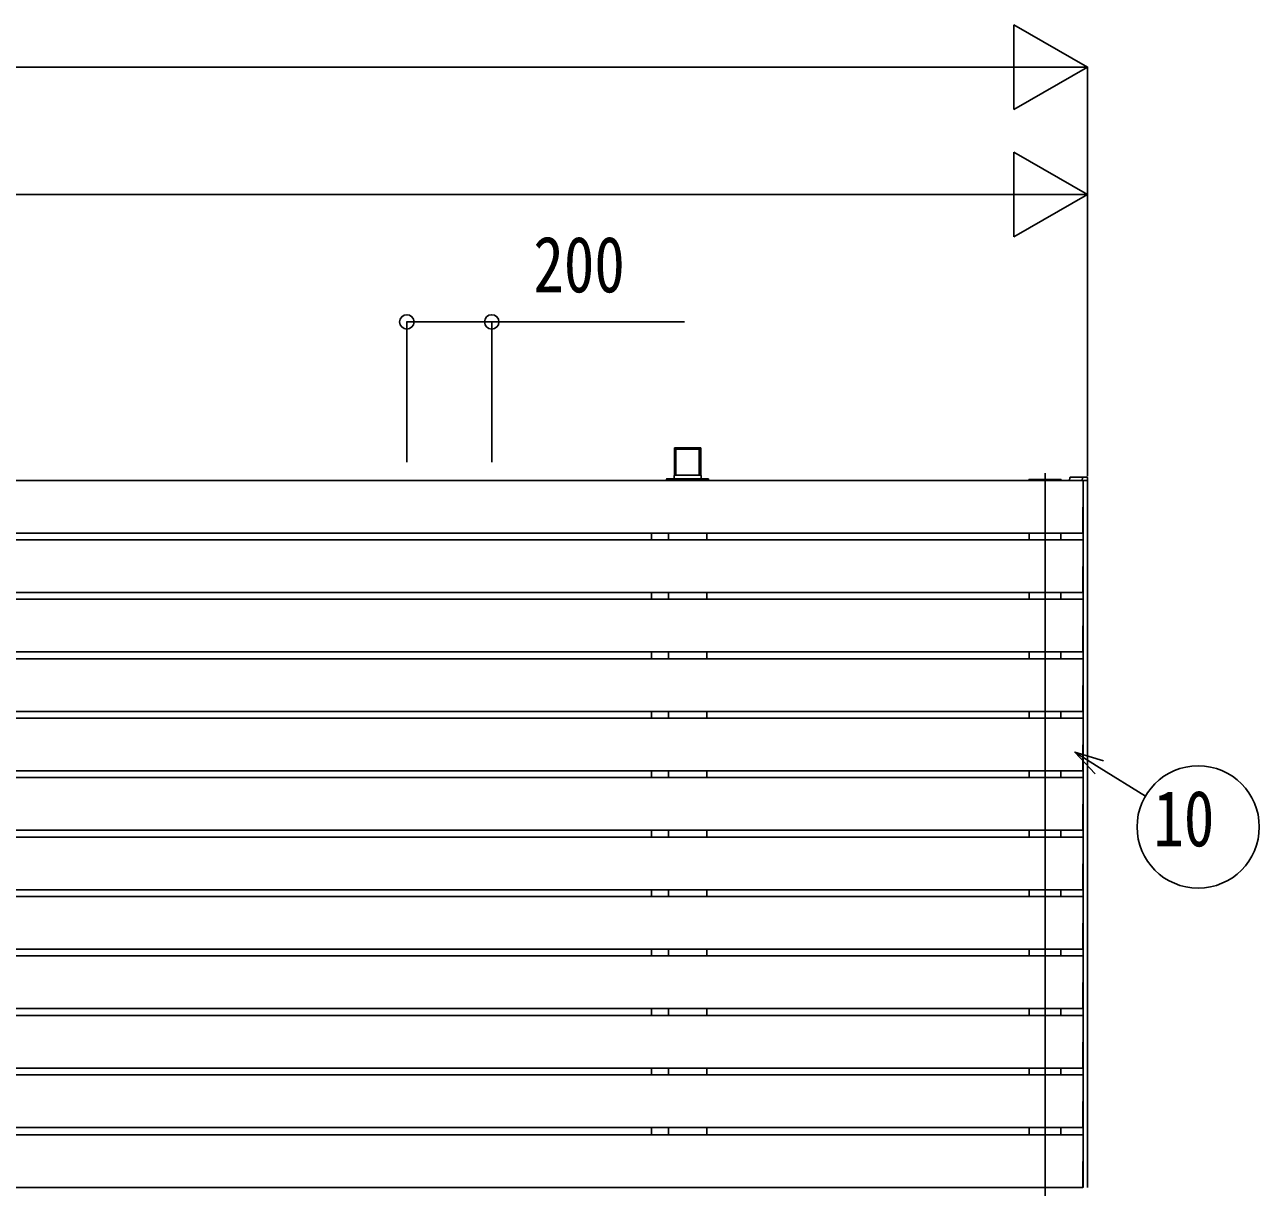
# Model space of a CAD drawing. Units: millimetres, scale not verified. Extents: x -16820 to 16820, y -11881 to 11886.
# Drawn here: x -6174 to -3265, y -3732 to -994 of the extents above; entities that cross this region are included whole.
import ezdxf
from ezdxf.enums import TextEntityAlignment as Align

# ---------------------------------------------------------------- set-up
doc = ezdxf.new("R2010")
doc.units = ezdxf.units.MM
doc.header["$LTSCALE"] = 40
for name, color, linetype in [('0-4_YKK_12', 2, 'Continuous'), ('0-5_YKK_13', 4, 'Continuous'), ('0-6_YKK_A1', 4, 'Continuous'), ('0-7_YKK_D', 6, 'Continuous')]:
    doc.layers.add(name, color=color, linetype=linetype)
doc.styles.add('ＭＳ ゴシック', font='')
doc.styles.get('ＭＳ ゴシック').set_extended_font_data('MS Gothic')

msp = doc.modelspace()

# ---------------------------------------------------------------- linework, layer by layer
at = {"layer": '0-4_YKK_12'}
msp.add_line((-3769.92, -2050.26), (-3769.92, -5596.64), dxfattribs=at)
at = {"layer": '0-5_YKK_13'}
for p, q in [((-3733.01, -2064.86), (-3806.83, -2064.86)), ((-3807.83, -2065.8), (-3807.92, -2067.36)), ((-3731.92, -2067.36), (-3807.92, -2067.36)), ((-3731.92, -2067.36), (-3732.02, -2065.8))]:
    msp.add_line(p, q, dxfattribs=at)
for centre, start, end in [((-3806.83, -2065.86), 90, 176.5), ((-3733.01, -2065.86), 3.5, 90)]:
    msp.add_arc(centre, 1, start, end, dxfattribs=at)
at = {"layer": '0-6_YKK_A1'}
for p, q in [((-4643.17, -1996.95), (-4643.17, -2055.03)), ((-4642.81, -1990.98), (-4643.16, -1996.61)), ((-4581.53, -1990.51), (-4642.31, -1990.51)), ((-4640.66, -1996.95), (-4640.66, -2054.78)), ((-4640.39, -1992.51), (-4640.65, -1996.61)), ((-4640.39, -1992.51), (-4583.45, -1992.51)), ((-4639.42, -1994.53), (-4639.42, -2054.78)), ((-4638.42, -1993.58), (-4585.42, -1993.58)), ((-4584.42, -1994.53), (-4584.42, -2054.78)), ((-4583.45, -1992.51), (-4583.19, -1996.61)), ((-4583.18, -1996.95), (-4583.18, -2054.78)), ((-4581.03, -1990.98), (-4580.68, -1996.61)), ((-4580.67, -1996.95), (-4580.67, -2055.03)), ((-4661.54, -2067.36), (-4661.36, -2064.3)), ((-4660.35, -2063.36), (-4659.73, -2063.36)), ((-4643.51, -2055.72), (-4643.98, -2063.36)), ((-4581.33, -2054.78), (-4642.51, -2054.78)), ((-4581.33, -2054.78), (-4642.51, -2054.78)), ((-4642.51, -2054.78), (-4642.51, -2054.78)), ((-4581.33, -2054.78), (-4581.33, -2054.78)), ((-4579.86, -2063.36), (-4580.33, -2055.72)), ((-4562.3, -2067.36), (-4562.49, -2064.3)), ((-3682.82, -2059.86), (-3710.83, -2059.86)), ((-3682.82, -2059.86), (-3680.83, -2059.86)), ((-3670.92, -2059.86), (-3680.83, -2059.86)), ((-3669.92, -2067.36), (-3669.92, -2060.86)), ((-9069.42, -2067.36), (-3680.42, -2067.36)), ((-3669.92, -2067.36), (-3709.92, -2067.36)), ((-3683.22, -2067.36), (-3682.23, -2067.36)), ((-3679.92, -3732.76), (-3679.92, -2067.36)), ((-3670.92, -2067.36), (-3669.92, -2067.36)), ((-3669.92, -3732.76), (-3669.92, -2067.36)), ((-9069.42, -2207.36), (-3680.42, -2207.36)), ((-4697.12, -2191.36), (-4697.12, -2207.36)), ((-4657.12, -2191.36), (-4657.12, -2207.36)), ((-4566.72, -2191.36), (-4566.72, -2207.36)), ((-3807.42, -2191.36), (-3807.42, -2207.36)), ((-3732.42, -2191.36), (-3732.42, -2207.36)), ((-9069.42, -2347.36), (-3680.42, -2347.36)), ((-4697.12, -2331.36), (-4697.12, -2347.36)), ((-4657.12, -2331.36), (-4657.12, -2347.36)), ((-4566.72, -2331.36), (-4566.72, -2347.36)), ((-3807.42, -2331.36), (-3807.42, -2347.36)), ((-3732.42, -2331.36), (-3732.42, -2347.36)), ((-4697.12, -2471.36), (-4697.12, -2487.36)), ((-4657.12, -2471.36), (-4657.12, -2487.36)), ((-4566.72, -2471.36), (-4566.72, -2487.36)), ((-3807.42, -2471.36), (-3807.42, -2487.36)), ((-3732.42, -2471.36), (-3732.42, -2487.36)), ((-9069.42, -2487.36), (-3680.42, -2487.36)), ((-4697.12, -2611.36), (-4697.12, -2627.36)), ((-4657.12, -2611.36), (-4657.12, -2627.36)), ((-4566.72, -2611.36), (-4566.72, -2627.36)), ((-3807.42, -2611.36), (-3807.42, -2627.36)), ((-3732.42, -2611.36), (-3732.42, -2627.36)), ((-9069.42, -2627.36), (-3680.42, -2627.36)), ((-4697.12, -2751.36), (-4697.12, -2767.36)), ((-4657.12, -2751.36), (-4657.12, -2767.36)), ((-4566.72, -2751.36), (-4566.72, -2767.36)), ((-3807.42, -2751.36), (-3807.42, -2767.36)), ((-3732.42, -2751.36), (-3732.42, -2767.36)), ((-9069.42, -2767.36), (-3680.42, -2767.36)), ((-9069.42, -2907.36), (-3680.42, -2907.36)), ((-4697.12, -2891.36), (-4697.12, -2907.36)), ((-4657.12, -2891.36), (-4657.12, -2907.36)), ((-4566.72, -2891.36), (-4566.72, -2907.36)), ((-3807.42, -2891.36), (-3807.42, -2907.36)), ((-3732.42, -2891.36), (-3732.42, -2907.36)), ((-9069.42, -3047.36), (-3680.42, -3047.36)), ((-4697.12, -3031.36), (-4697.12, -3047.36)), ((-4657.12, -3031.36), (-4657.12, -3047.36)), ((-4566.72, -3031.36), (-4566.72, -3047.36)), ((-3807.42, -3031.36), (-3807.42, -3047.36)), ((-3732.42, -3031.36), (-3732.42, -3047.36)), ((-9069.42, -3187.36), (-3680.42, -3187.36)), ((-4697.12, -3171.36), (-4697.12, -3187.36)), ((-4657.12, -3171.36), (-4657.12, -3187.36)), ((-4566.72, -3171.36), (-4566.72, -3187.36)), ((-3807.42, -3171.36), (-3807.42, -3187.36)), ((-3732.42, -3171.36), (-3732.42, -3187.36)), ((-4697.12, -3311.36), (-4697.12, -3327.36)), ((-4657.12, -3311.36), (-4657.12, -3327.36)), ((-4566.72, -3311.36), (-4566.72, -3327.36)), ((-3807.42, -3311.36), (-3807.42, -3327.36)), ((-3732.42, -3311.36), (-3732.42, -3327.36)), ((-9069.42, -3327.36), (-3680.42, -3327.36)), ((-4697.12, -3451.36), (-4697.12, -3467.36)), ((-4657.12, -3451.36), (-4657.12, -3467.36)), ((-4566.72, -3451.36), (-4566.72, -3467.36)), ((-3807.42, -3451.36), (-3807.42, -3467.36)), ((-3732.42, -3451.36), (-3732.42, -3467.36)), ((-9069.42, -3467.36), (-3680.42, -3467.36)), ((-4697.12, -3591.36), (-4697.12, -3607.36)), ((-4657.12, -3591.36), (-4657.12, -3608.76)), ((-4566.72, -3591.36), (-4566.72, -3608.76)), ((-3807.42, -3591.36), (-3807.42, -3608.76)), ((-3732.42, -3591.36), (-3732.42, -3608.76)), ((-9069.42, -3608.76), (-3680.42, -3608.76))]:
    msp.add_line(p, q, dxfattribs=at)
for points in [[(-4659.73, -2063.36), (-4564.11, -2063.36), (-4563.49, -2063.36)], [(-3711.83, -2060.8), (-3712.23, -2067.36), (-3711.23, -2067.36), (-3683.22, -2067.36)], [(-3681.83, -2060.8), (-3682.23, -2067.36), (-3681.23, -2067.36), (-3670.92, -2067.36)], [(-9069.42, -2191.36), (-3680.8, -2191.36), (-3680.42, -2067.36)], [(-9069.42, -2331.36), (-3680.8, -2331.36), (-3680.42, -2207.36)], [(-9069.42, -2471.36), (-3680.8, -2471.36), (-3680.42, -2347.36)], [(-9069.42, -2611.36), (-3680.8, -2611.36), (-3680.42, -2487.36)], [(-9069.42, -2751.36), (-3680.8, -2751.36), (-3680.42, -2627.36)], [(-9069.42, -2891.36), (-3680.8, -2891.36), (-3680.42, -2767.36)], [(-9069.42, -3031.36), (-3680.8, -3031.36), (-3680.42, -2907.36)], [(-9069.42, -3171.36), (-3680.8, -3171.36), (-3680.42, -3047.36)], [(-9069.42, -3311.36), (-3680.8, -3311.36), (-3680.42, -3187.36)], [(-9069.42, -3451.36), (-3680.8, -3451.36), (-3680.42, -3327.36)], [(-9069.42, -3591.36), (-3680.8, -3591.36), (-3680.42, -3467.36)], [(-9069.42, -3732.76), (-3680.8, -3732.76), (-3680.42, -3608.76)]]:
    msp.add_lwpolyline(points, dxfattribs=at)
for centre, radius, start, end in [((-4642.51, -2055.78), 1, 90, 176.48397), ((-4642.51, -2055.78), 0.999, 89.96394, 176.45762), ((-4581.33, -2055.78), 1, 3.51603, 90), ((-4581.33, -2055.78), 0.999, 3.54238, 90.03606), ((-3710.83, -2060.86), 1, 90, 176.5), ((-3680.83, -2060.86), 1, 90, 176.5), ((-3670.92, -2060.86), 1, 0, 90)]:
    msp.add_arc(centre, radius, start, end, dxfattribs=at)
for centre, major_axis, ratio, start_param, end_param in [((-4643.13, -1996.58), (0.033, 0.5), 0.058294, 1.6269593, 2.4123574), ((-4642.31, -1991.01), (-0.407, 0.293), 0.996273, 5.3376209, 6.843095), ((-4640.62, -1996.58), (0.033, 0.5), 0.058294, 1.6269593, 2.4123574), ((-4638.42, -1994.53), (-1, 0), 0.946294, 4.712389, 6.2831853), ((-4585.42, -1994.53), (-1, 0), 0.946294, 3.1415927, 4.712389), ((-4583.22, -1996.58), (-0.033, 0.5), 0.058294, 3.8708279, 4.6562261), ((-4581.53, -1991.01), (-0.407, -0.293), 0.996273, 2.5816829, 4.087157), ((-4580.71, -1996.58), (-0.033, 0.5), 0.058294, 3.8708279, 4.6562261), ((-4660.36, -2064.36), (-0.712, -0.702), 0.999635, 5.3912728, 5.4437165), ((-4660.35, -2064.36), (-1, 0), 0.996804, 4.712389, 6.1697389), ((-4563.49, -2064.36), (-1, 0), 0.996804, 3.2550391, 4.712389), ((-4563.48, -2064.36), (-0.712, 0.702), 0.999635, 3.9810615, 4.0335052)]:
    msp.add_ellipse(centre, major_axis=major_axis, ratio=ratio, start_param=start_param, end_param=end_param, dxfattribs=at)
at = {"layer": '0-7_YKK_D'}
for p, q in [((-3669.92, -1093.95), (-3843.13, -993.95)), ((-3843.13, -993.95), (-3843.13, -1193.95)), ((-3869.92, -1093.95), (-14282.83, -1093.95)), ((-3669.92, -1093.95), (-4016.33, -1093.95)), ((-3669.92, -1093.95), (-3843.13, -1193.95)), ((-3669.92, -2055.97), (-3669.92, -1092.95)), ((-3669.92, -1393.95), (-3843.13, -1293.95)), ((-3843.13, -1293.95), (-3843.13, -1493.95)), ((-3869.92, -1393.95), (-8872.83, -1393.95)), ((-3669.92, -1393.95), (-4016.33, -1393.95)), ((-3669.92, -1393.95), (-3843.13, -1493.95)), ((-3669.92, -2056.97), (-3669.92, -1392.95)), ((-5273.33, -2024.7), (-5273.33, -1692.95)), ((-5073.33, -2024.7), (-5073.33, -1692.95))]:
    msp.add_line(p, q, dxfattribs=at)
for points in [[(-5273.33, -1693.95), (-5073.33, -1693.95), (-4618.93, -1693.95)], [(-3651.8, -2758.68), (-3699.71, -2707.1), (-3632.43, -2727.81)], [(-3699.71, -2707.1), (-3642.12, -2743.24), (-3533.74, -2811.27)]]:
    msp.add_lwpolyline(points, dxfattribs=at)
for centre, radius in [((-5273.33, -1693.95), 17), ((-5073.33, -1693.95), 17), ((-3409.26, -2883.66), 144)]:
    msp.add_circle(centre, radius, dxfattribs=at)

# ---------------------------------------------------------------- texts
at = {"layer": '0-7_YKK_D', "style": 'ＭＳ ゴシック', "width": 0.8}
for s, p in [('200', (-4975.33, -1663.95)), ('10', (-3514.86, -2968.86))]:
    msp.add_text(s, height=132, dxfattribs=at).set_placement(p, align=Align.BOTTOM_LEFT)

doc.saveas('drawing.dxf')
